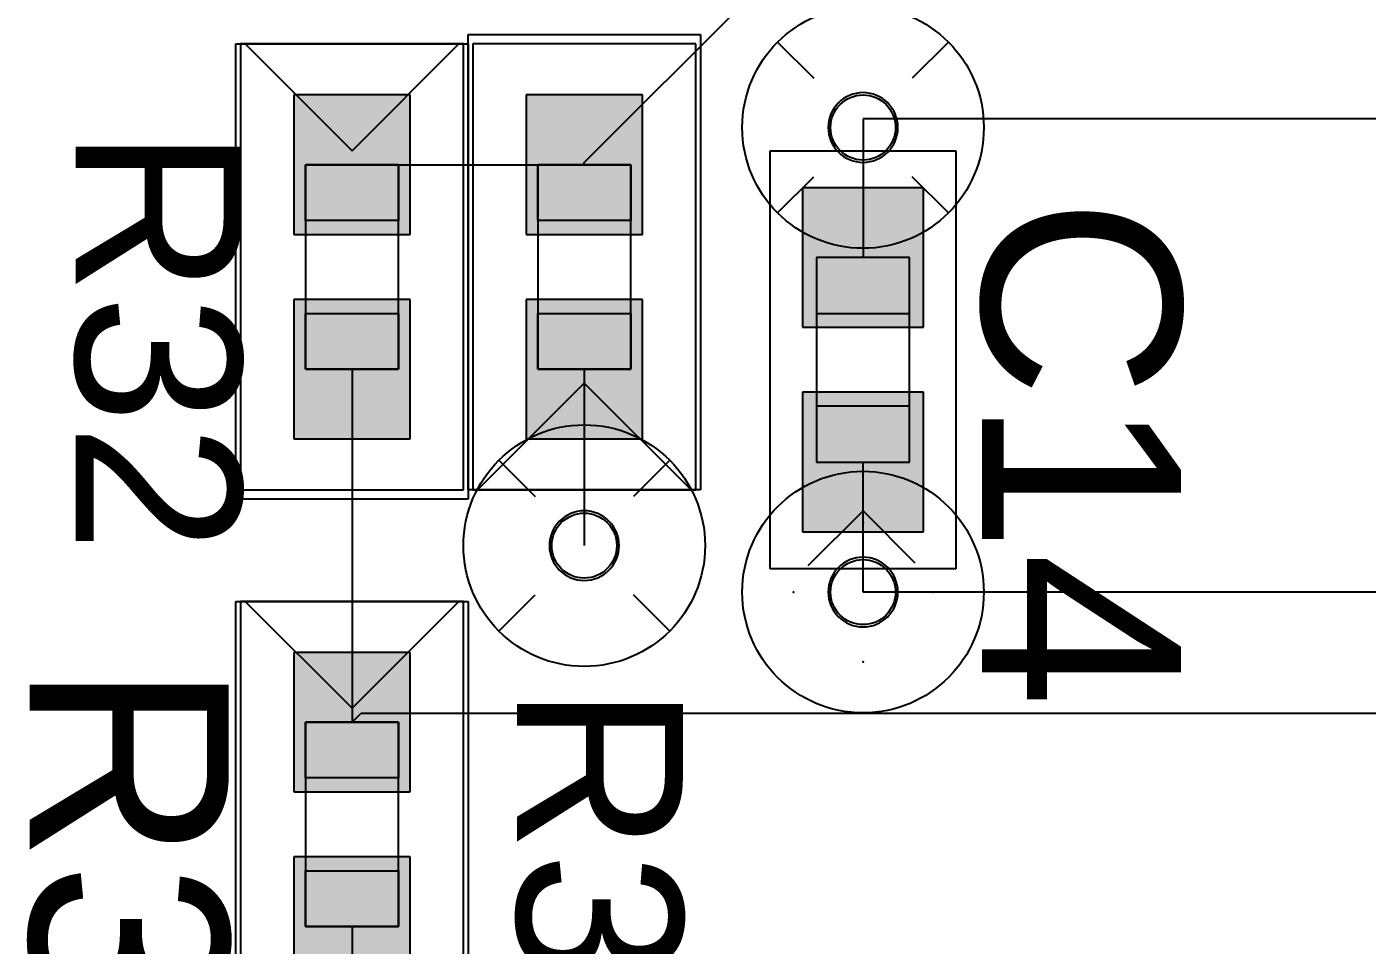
# Model space of a CAD drawing. Header units: inches. Extents: x -0.63 to 3.45, y 0 to 2.67.
# Drawn here: x 0.38 to 0.6685, y 0.629 to 0.8267 of the extents above; entities that cross this region are included whole.
import ezdxf

# ---------------------------------------------------------------- set-up
doc = ezdxf.new("R2010")
doc.units = ezdxf.units.IN
doc.header["$MEASUREMENT"] = 0
for name, color, linetype in [('Bottom', 7, 'Continuous'), ('L2_GND', 7, 'Continuous'), ('L5_GND', 7, 'Continuous'), ('Layer_20', 7, 'Continuous'), ('LAYNR4', 7, 'Continuous'), ('LAYNR5', 7, 'Continuous'), ('PADLAYER_BOT', 7, 'Continuous'), ('PADLAYER_INNER', 7, 'Continuous'), ('PADLAYER_TOP', 7, 'Continuous'), ('SILKCREEN_COMP_TOP', 7, 'Continuous'), ('SILKSCREEN_TEXT_TOP', 7, 'Continuous'), ('TOOL_TOP', 7, 'Continuous'), ('Trace_Route_Top', 7, 'Continuous')]:
    doc.layers.add(name, color=color, linetype=linetype)

# ---------------------------------------------------------------- blocks, each defined once
blk = doc.blocks.new('SE59')
at = {"layer": 'Trace_Route_Top', "color": 7, "linetype": 'Continuous'}
blk.add_line((0.72, 0.705), (0.56, 0.705), dxfattribs=at)
blk = doc.blocks.new('SE58')
at = {"layer": 'Trace_Route_Top'}
blk.add_blockref('SE59', (0, 0), dxfattribs=at)
blk = doc.blocks.new('SE61')
at = {"layer": 'Trace_Route_Top', "color": 7, "linetype": 'Continuous'}
blk.add_line((0.56, 0.705), (0.56, 0.733), dxfattribs=at)
blk = doc.blocks.new('SE60')
at = {"layer": 'Trace_Route_Top'}
blk.add_blockref('SE61', (0, 0), dxfattribs=at)
blk = doc.blocks.new('SE67')
at = {"layer": 'Trace_Route_Top', "color": 7, "linetype": 'Continuous'}
blk.add_line((0.45, 0.633), (0.45, 0.585), dxfattribs=at)
blk = doc.blocks.new('SE66')
at = {"layer": 'Trace_Route_Top'}
blk.add_blockref('SE67', (0, 0), dxfattribs=at)
blk = doc.blocks.new('SE397')
at = {"layer": 'Trace_Route_Top', "color": 7, "linetype": 'Continuous'}
blk.add_line((0.5, 0.753), (0.5, 0.715), dxfattribs=at)
blk = doc.blocks.new('SE396')
at = {"layer": 'Trace_Route_Top'}
blk.add_blockref('SE397', (0, 0), dxfattribs=at)
blk = doc.blocks.new('SE491')
at = {"layer": 'Trace_Route_Top', "color": 7, "linetype": 'Continuous'}
for p, q in [((0.78135, 0.80689), (0.56, 0.80689)), ((0.56, 0.80689), (0.56, 0.805))]:
    blk.add_line(p, q, dxfattribs=at)
blk = doc.blocks.new('SE490')
at = {"layer": 'Trace_Route_Top'}
blk.add_blockref('SE491', (0, 0), dxfattribs=at)
blk = doc.blocks.new('SE493')
at = {"layer": 'Trace_Route_Top', "color": 7, "linetype": 'Continuous'}
blk.add_line((0.56, 0.805), (0.56, 0.777), dxfattribs=at)
blk = doc.blocks.new('SE492')
at = {"layer": 'Trace_Route_Top'}
blk.add_blockref('SE493', (0, 0), dxfattribs=at)
blk = doc.blocks.new('SE601')
at = {"layer": 'Trace_Route_Top', "color": 7, "linetype": 'Continuous'}
blk.add_line((0.45, 0.753), (0.45, 0.677), dxfattribs=at)
blk = doc.blocks.new('SE600')
at = {"layer": 'Trace_Route_Top'}
blk.add_blockref('SE601', (0, 0), dxfattribs=at)
blk = doc.blocks.new('SE603')
at = {"layer": 'Trace_Route_Top', "color": 7, "linetype": 'Continuous'}
for p, q in [((0.45, 0.677), (0.45194, 0.67894)), ((0.45194, 0.67894), (0.72894, 0.67894))]:
    blk.add_line(p, q, dxfattribs=at)
blk = doc.blocks.new('SE602')
at = {"layer": 'Trace_Route_Top'}
blk.add_blockref('SE603', (0, 0), dxfattribs=at)
blk = doc.blocks.new('SE607')
at = {"layer": 'Trace_Route_Top', "color": 7, "linetype": 'Continuous'}
blk.add_line((0.45, 0.797), (0.5, 0.797), dxfattribs=at)
blk = doc.blocks.new('SE606')
at = {"layer": 'Trace_Route_Top'}
blk.add_blockref('SE607', (0, 0), dxfattribs=at)
blk = doc.blocks.new('SE609')
at = {"layer": 'Trace_Route_Top', "color": 7, "linetype": 'Continuous'}
for p, q in [((0.5, 0.79748), (0.535, 0.83248)), ((0.535, 0.83248), (0.77682, 0.83248)), ((0.5, 0.797), (0.5, 0.79748))]:
    blk.add_line(p, q, dxfattribs=at)
blk = doc.blocks.new('SE608')
at = {"layer": 'Trace_Route_Top'}
blk.add_blockref('SE609', (0, 0), dxfattribs=at)
blk = doc.blocks.new('SE879')
at = {"layer": 'L2_GND', "color": 7, "linetype": 'Continuous'}
blk.add_line((0.57838, 0.82338), (0.57061, 0.81561), dxfattribs=at)
blk = doc.blocks.new('SE878')
at = {"layer": 'L2_GND'}
blk.add_blockref('SE879', (0, 0), dxfattribs=at)
blk = doc.blocks.new('SE881')
at = {"layer": 'L2_GND', "color": 7, "linetype": 'Continuous'}
blk.add_line((0.54162, 0.82338), (0.54939, 0.81561), dxfattribs=at)
blk = doc.blocks.new('SE880')
at = {"layer": 'L2_GND'}
blk.add_blockref('SE881', (0, 0), dxfattribs=at)
blk = doc.blocks.new('SE883')
at = {"layer": 'L2_GND', "color": 7, "linetype": 'Continuous'}
blk.add_line((0.54162, 0.78662), (0.54939, 0.79439), dxfattribs=at)
blk = doc.blocks.new('SE882')
at = {"layer": 'L2_GND'}
blk.add_blockref('SE883', (0, 0), dxfattribs=at)
blk = doc.blocks.new('SE885')
at = {"layer": 'L2_GND', "color": 7, "linetype": 'Continuous'}
blk.add_line((0.57838, 0.78662), (0.57061, 0.79439), dxfattribs=at)
blk = doc.blocks.new('SE884')
at = {"layer": 'L2_GND'}
blk.add_blockref('SE885', (0, 0), dxfattribs=at)
blk = doc.blocks.new('SE1227')
at = {"layer": 'L2_GND', "color": 7, "linetype": 'Continuous'}
blk.add_line((0.51838, 0.73338), (0.51061, 0.72561), dxfattribs=at)
blk = doc.blocks.new('SE1226')
at = {"layer": 'L2_GND'}
blk.add_blockref('SE1227', (0, 0), dxfattribs=at)
blk = doc.blocks.new('SE1229')
at = {"layer": 'L2_GND', "color": 7, "linetype": 'Continuous'}
blk.add_line((0.48162, 0.73338), (0.48939, 0.72561), dxfattribs=at)
blk = doc.blocks.new('SE1228')
at = {"layer": 'L2_GND'}
blk.add_blockref('SE1229', (0, 0), dxfattribs=at)
blk = doc.blocks.new('SE1231')
at = {"layer": 'L2_GND', "color": 7, "linetype": 'Continuous'}
blk.add_line((0.48162, 0.69662), (0.48939, 0.70439), dxfattribs=at)
blk = doc.blocks.new('SE1230')
at = {"layer": 'L2_GND'}
blk.add_blockref('SE1231', (0, 0), dxfattribs=at)
blk = doc.blocks.new('SE1233')
at = {"layer": 'L2_GND', "color": 7, "linetype": 'Continuous'}
blk.add_line((0.51838, 0.69662), (0.51061, 0.70439), dxfattribs=at)
blk = doc.blocks.new('SE1232')
at = {"layer": 'L2_GND'}
blk.add_blockref('SE1233', (0, 0), dxfattribs=at)
blk = doc.blocks.new('SE1523')
at = {"layer": 'L5_GND', "color": 7, "linetype": 'Continuous'}
blk.add_line((0.57838, 0.82338), (0.57061, 0.81561), dxfattribs=at)
blk = doc.blocks.new('SE1522')
at = {"layer": 'L5_GND'}
blk.add_blockref('SE1523', (0, 0), dxfattribs=at)
blk = doc.blocks.new('SE1525')
at = {"layer": 'L5_GND', "color": 7, "linetype": 'Continuous'}
blk.add_line((0.54162, 0.82338), (0.54939, 0.81561), dxfattribs=at)
blk = doc.blocks.new('SE1524')
at = {"layer": 'L5_GND'}
blk.add_blockref('SE1525', (0, 0), dxfattribs=at)
blk = doc.blocks.new('SE1527')
at = {"layer": 'L5_GND', "color": 7, "linetype": 'Continuous'}
blk.add_line((0.54162, 0.78662), (0.54939, 0.79439), dxfattribs=at)
blk = doc.blocks.new('SE1526')
at = {"layer": 'L5_GND'}
blk.add_blockref('SE1527', (0, 0), dxfattribs=at)
blk = doc.blocks.new('SE1529')
at = {"layer": 'L5_GND', "color": 7, "linetype": 'Continuous'}
blk.add_line((0.57838, 0.78662), (0.57061, 0.79439), dxfattribs=at)
blk = doc.blocks.new('SE1528')
at = {"layer": 'L5_GND'}
blk.add_blockref('SE1529', (0, 0), dxfattribs=at)
blk = doc.blocks.new('SE1871')
at = {"layer": 'L5_GND', "color": 7, "linetype": 'Continuous'}
blk.add_line((0.51838, 0.73338), (0.51061, 0.72561), dxfattribs=at)
blk = doc.blocks.new('SE1870')
at = {"layer": 'L5_GND'}
blk.add_blockref('SE1871', (0, 0), dxfattribs=at)
blk = doc.blocks.new('SE1873')
at = {"layer": 'L5_GND', "color": 7, "linetype": 'Continuous'}
blk.add_line((0.48162, 0.73338), (0.48939, 0.72561), dxfattribs=at)
blk = doc.blocks.new('SE1872')
at = {"layer": 'L5_GND'}
blk.add_blockref('SE1873', (0, 0), dxfattribs=at)
blk = doc.blocks.new('SE1875')
at = {"layer": 'L5_GND', "color": 7, "linetype": 'Continuous'}
blk.add_line((0.48162, 0.69662), (0.48939, 0.70439), dxfattribs=at)
blk = doc.blocks.new('SE1874')
at = {"layer": 'L5_GND'}
blk.add_blockref('SE1875', (0, 0), dxfattribs=at)
blk = doc.blocks.new('SE1877')
at = {"layer": 'L5_GND', "color": 7, "linetype": 'Continuous'}
blk.add_line((0.51838, 0.69662), (0.51061, 0.70439), dxfattribs=at)
blk = doc.blocks.new('SE1876')
at = {"layer": 'L5_GND'}
blk.add_blockref('SE1877', (0, 0), dxfattribs=at)
blk = doc.blocks.new('SE1999')
at = {"layer": 'LAYNR5', "color": 7, "linetype": 'Continuous'}
blk.add_point((0.575, 0.705), dxfattribs=at)
blk = doc.blocks.new('SE1998')
at = {"layer": 'LAYNR5'}
blk.add_blockref('SE1999', (0, 0), dxfattribs=at)
blk = doc.blocks.new('SE2001')
at = {"layer": 'LAYNR5', "color": 7, "linetype": 'Continuous'}
blk.add_point((0.56, 0.72), dxfattribs=at)
blk = doc.blocks.new('SE2000')
at = {"layer": 'LAYNR5'}
blk.add_blockref('SE2001', (0, 0), dxfattribs=at)
blk = doc.blocks.new('SE2003')
at = {"layer": 'LAYNR5', "color": 7, "linetype": 'Continuous'}
blk.add_point((0.545, 0.705), dxfattribs=at)
blk = doc.blocks.new('SE2002')
at = {"layer": 'LAYNR5'}
blk.add_blockref('SE2003', (0, 0), dxfattribs=at)
blk = doc.blocks.new('SE2005')
at = {"layer": 'LAYNR5', "color": 7, "linetype": 'Continuous'}
blk.add_point((0.56, 0.69), dxfattribs=at)
blk = doc.blocks.new('SE2004')
at = {"layer": 'LAYNR5'}
blk.add_blockref('SE2005', (0, 0), dxfattribs=at)
blk = doc.blocks.new('SE2199')
at = {"layer": 'PADLAYER_TOP', "color": 7, "linetype": 'Continuous'}
for start, end in [(0, 180), (180, 0)]:
    blk.add_arc((0.56, 0.705), 0.0075, start, end, dxfattribs=at)
blk = doc.blocks.new('SE2198')
at = {"layer": 'PADLAYER_TOP'}
blk.add_blockref('SE2199', (0, 0), dxfattribs=at)
blk = doc.blocks.new('SE2201')
at = {"layer": 'PADLAYER_INNER', "color": 7, "linetype": 'Continuous'}
for start, end in [(0, 180), (180, 0)]:
    blk.add_arc((0.56, 0.705), 0.0075, start, end, dxfattribs=at)
blk = doc.blocks.new('SE2200')
at = {"layer": 'PADLAYER_INNER'}
blk.add_blockref('SE2201', (0, 0), dxfattribs=at)
blk = doc.blocks.new('SE2203')
at = {"layer": 'PADLAYER_BOT', "color": 7, "linetype": 'Continuous'}
for start, end in [(0, 180), (180, 0)]:
    blk.add_arc((0.56, 0.705), 0.0075, start, end, dxfattribs=at)
blk = doc.blocks.new('SE2202')
at = {"layer": 'PADLAYER_BOT'}
blk.add_blockref('SE2203', (0, 0), dxfattribs=at)
blk = doc.blocks.new('SE2517')
at = {"layer": 'PADLAYER_TOP', "color": 7, "linetype": 'Continuous'}
for start, end in [(0, 180), (180, 0)]:
    blk.add_arc((0.5, 0.715), 0.0075, start, end, dxfattribs=at)
blk = doc.blocks.new('SE2516')
at = {"layer": 'PADLAYER_TOP'}
blk.add_blockref('SE2517', (0, 0), dxfattribs=at)
blk = doc.blocks.new('SE2519')
at = {"layer": 'PADLAYER_INNER', "color": 7, "linetype": 'Continuous'}
for start, end in [(0, 180), (180, 0)]:
    blk.add_arc((0.5, 0.715), 0.0075, start, end, dxfattribs=at)
blk = doc.blocks.new('SE2518')
at = {"layer": 'PADLAYER_INNER'}
blk.add_blockref('SE2519', (0, 0), dxfattribs=at)
blk = doc.blocks.new('SE2521')
at = {"layer": 'PADLAYER_BOT', "color": 7, "linetype": 'Continuous'}
for start, end in [(0, 180), (180, 0)]:
    blk.add_arc((0.5, 0.715), 0.0075, start, end, dxfattribs=at)
blk = doc.blocks.new('SE2520')
at = {"layer": 'PADLAYER_BOT'}
blk.add_blockref('SE2521', (0, 0), dxfattribs=at)
blk = doc.blocks.new('SE2667')
at = {"layer": 'PADLAYER_TOP', "color": 7, "linetype": 'Continuous'}
for start, end in [(0, 180), (180, 0)]:
    blk.add_arc((0.56, 0.805), 0.0075, start, end, dxfattribs=at)
blk = doc.blocks.new('SE2666')
at = {"layer": 'PADLAYER_TOP'}
blk.add_blockref('SE2667', (0, 0), dxfattribs=at)
blk = doc.blocks.new('SE2669')
at = {"layer": 'PADLAYER_INNER', "color": 7, "linetype": 'Continuous'}
for start, end in [(0, 180), (180, 0)]:
    blk.add_arc((0.56, 0.805), 0.0075, start, end, dxfattribs=at)
blk = doc.blocks.new('SE2668')
at = {"layer": 'PADLAYER_INNER'}
blk.add_blockref('SE2669', (0, 0), dxfattribs=at)
blk = doc.blocks.new('SE2671')
at = {"layer": 'PADLAYER_BOT', "color": 7, "linetype": 'Continuous'}
for start, end in [(0, 180), (180, 0)]:
    blk.add_arc((0.56, 0.805), 0.0075, start, end, dxfattribs=at)
blk = doc.blocks.new('SE2670')
at = {"layer": 'PADLAYER_BOT'}
blk.add_blockref('SE2671', (0, 0), dxfattribs=at)
blk = doc.blocks.new('SE2947')
at = {"layer": 'SILKCREEN_COMP_TOP', "color": 7, "linetype": 'Continuous'}
for p, q in [((0.54, 0.71), (0.54, 0.8)), ((0.54, 0.8), (0.58, 0.8)), ((0.58, 0.8), (0.58, 0.71)), ((0.58, 0.71), (0.54, 0.71))]:
    blk.add_line(p, q, dxfattribs=at)
blk = doc.blocks.new('SE2946')
at = {"layer": 'SILKCREEN_COMP_TOP'}
blk.add_blockref('SE2947', (0, 0), dxfattribs=at)
blk = doc.blocks.new('SE2949')
at = {"layer": 'SILKCREEN_COMP_TOP', "color": 7, "linetype": 'Continuous'}
for p, q in [((0.56, 0.7225), (0.54812, 0.71063)), ((0.57125, 0.71125), (0.56, 0.7225))]:
    blk.add_line(p, q, dxfattribs=at)
blk = doc.blocks.new('SE2948')
at = {"layer": 'SILKCREEN_COMP_TOP'}
blk.add_blockref('SE2949', (0, 0), dxfattribs=at)
blk = doc.blocks.new('SE2951')
at = {"layer": 'Layer_20', "color": 7, "linetype": 'Continuous'}
for p, q in [((0.57, 0.777), (0.55, 0.777)), ((0.55, 0.777), (0.55, 0.733)), ((0.57, 0.733), (0.57, 0.777)), ((0.55, 0.733), (0.57, 0.733))]:
    blk.add_line(p, q, dxfattribs=at)
blk = doc.blocks.new('SE2950')
at = {"layer": 'Layer_20'}
blk.add_blockref('SE2951', (0, 0), dxfattribs=at)
blk = doc.blocks.new('SE2953')
at = {"layer": 'Layer_20', "color": 7, "linetype": 'Continuous'}
for p, q in [((0.57, 0.745), (0.55, 0.745)), ((0.55, 0.745), (0.55, 0.733)), ((0.57, 0.733), (0.57, 0.745)), ((0.55, 0.733), (0.57, 0.733))]:
    blk.add_line(p, q, dxfattribs=at)
blk = doc.blocks.new('SE2952')
at = {"layer": 'Layer_20'}
blk.add_blockref('SE2953', (0, 0), dxfattribs=at)
blk = doc.blocks.new('SE2955')
at = {"layer": 'Layer_20', "color": 7, "linetype": 'Continuous'}
for p, q in [((0.57, 0.777), (0.55, 0.777)), ((0.55, 0.777), (0.55, 0.765)), ((0.57, 0.765), (0.57, 0.777)), ((0.55, 0.765), (0.57, 0.765))]:
    blk.add_line(p, q, dxfattribs=at)
blk = doc.blocks.new('SE2954')
at = {"layer": 'Layer_20'}
blk.add_blockref('SE2955', (0, 0), dxfattribs=at)
blk = doc.blocks.new('SE3657')
at = {"layer": 'SILKCREEN_COMP_TOP', "color": 7, "linetype": 'Continuous'}
for p, q in [((0.425, 0.703), (0.475, 0.703)), ((0.425, 0.605), (0.425, 0.703)), ((0.475, 0.703), (0.475, 0.605)), ((0.475, 0.605), (0.425, 0.605))]:
    blk.add_line(p, q, dxfattribs=at)
blk = doc.blocks.new('SE3656')
at = {"layer": 'SILKCREEN_COMP_TOP'}
blk.add_blockref('SE3657', (0, 0), dxfattribs=at)
blk = doc.blocks.new('SE3659')
at = {"layer": 'SILKCREEN_COMP_TOP', "color": 7, "linetype": 'Continuous'}
for p, q in [((0.427, 0.703), (0.45, 0.68)), ((0.45, 0.68), (0.473, 0.703))]:
    blk.add_line(p, q, dxfattribs=at)
blk = doc.blocks.new('SE3658')
at = {"layer": 'SILKCREEN_COMP_TOP'}
blk.add_blockref('SE3659', (0, 0), dxfattribs=at)
blk = doc.blocks.new('SE3661')
at = {"layer": 'SILKSCREEN_TEXT_TOP', "color": 7, "linetype": 'Continuous'}
for p, q in [((0.474, 0.703), (0.426, 0.703)), ((0.426, 0.703), (0.426, 0.607)), ((0.474, 0.607), (0.474, 0.703)), ((0.426, 0.607), (0.474, 0.607))]:
    blk.add_line(p, q, dxfattribs=at)
blk = doc.blocks.new('SE3660')
at = {"layer": 'SILKSCREEN_TEXT_TOP'}
blk.add_blockref('SE3661', (0, 0), dxfattribs=at)
blk = doc.blocks.new('SE3663')
at = {"layer": 'Layer_20', "color": 7, "linetype": 'Continuous'}
for p, q in [((0.46, 0.677), (0.44, 0.677)), ((0.44, 0.677), (0.44, 0.633)), ((0.46, 0.633), (0.46, 0.677)), ((0.44, 0.633), (0.46, 0.633))]:
    blk.add_line(p, q, dxfattribs=at)
blk = doc.blocks.new('SE3662')
at = {"layer": 'Layer_20'}
blk.add_blockref('SE3663', (0, 0), dxfattribs=at)
blk = doc.blocks.new('SE3665')
at = {"layer": 'Layer_20', "color": 7, "linetype": 'Continuous'}
for p, q in [((0.44, 0.633), (0.44, 0.645)), ((0.44, 0.645), (0.46, 0.645)), ((0.46, 0.645), (0.46, 0.633)), ((0.46, 0.633), (0.44, 0.633))]:
    blk.add_line(p, q, dxfattribs=at)
blk = doc.blocks.new('SE3664')
at = {"layer": 'Layer_20'}
blk.add_blockref('SE3665', (0, 0), dxfattribs=at)
blk = doc.blocks.new('SE3667')
at = {"layer": 'Layer_20', "color": 7, "linetype": 'Continuous'}
for p, q in [((0.44, 0.665), (0.44, 0.677)), ((0.44, 0.677), (0.46, 0.677)), ((0.46, 0.677), (0.46, 0.665)), ((0.46, 0.665), (0.44, 0.665))]:
    blk.add_line(p, q, dxfattribs=at)
blk = doc.blocks.new('SE3666')
at = {"layer": 'Layer_20'}
blk.add_blockref('SE3667', (0, 0), dxfattribs=at)
blk = doc.blocks.new('SE3669')
at = {"layer": 'SILKCREEN_COMP_TOP', "color": 7, "linetype": 'Continuous'}
for p, q in [((0.425, 0.823), (0.475, 0.823)), ((0.425, 0.725), (0.425, 0.823)), ((0.475, 0.823), (0.475, 0.725)), ((0.475, 0.725), (0.425, 0.725))]:
    blk.add_line(p, q, dxfattribs=at)
blk = doc.blocks.new('SE3668')
at = {"layer": 'SILKCREEN_COMP_TOP'}
blk.add_blockref('SE3669', (0, 0), dxfattribs=at)
blk = doc.blocks.new('SE3671')
at = {"layer": 'SILKCREEN_COMP_TOP', "color": 7, "linetype": 'Continuous'}
for p, q in [((0.427, 0.823), (0.45, 0.8)), ((0.45, 0.8), (0.473, 0.823))]:
    blk.add_line(p, q, dxfattribs=at)
blk = doc.blocks.new('SE3670')
at = {"layer": 'SILKCREEN_COMP_TOP'}
blk.add_blockref('SE3671', (0, 0), dxfattribs=at)
blk = doc.blocks.new('SE3673')
at = {"layer": 'SILKSCREEN_TEXT_TOP', "color": 7, "linetype": 'Continuous'}
for p, q in [((0.474, 0.823), (0.426, 0.823)), ((0.426, 0.823), (0.426, 0.727)), ((0.474, 0.727), (0.474, 0.823)), ((0.426, 0.727), (0.474, 0.727))]:
    blk.add_line(p, q, dxfattribs=at)
blk = doc.blocks.new('SE3672')
at = {"layer": 'SILKSCREEN_TEXT_TOP'}
blk.add_blockref('SE3673', (0, 0), dxfattribs=at)
blk = doc.blocks.new('SE3675')
at = {"layer": 'Layer_20', "color": 7, "linetype": 'Continuous'}
for p, q in [((0.46, 0.797), (0.44, 0.797)), ((0.44, 0.797), (0.44, 0.753)), ((0.46, 0.753), (0.46, 0.797)), ((0.44, 0.753), (0.46, 0.753))]:
    blk.add_line(p, q, dxfattribs=at)
blk = doc.blocks.new('SE3674')
at = {"layer": 'Layer_20'}
blk.add_blockref('SE3675', (0, 0), dxfattribs=at)
blk = doc.blocks.new('SE3677')
at = {"layer": 'Layer_20', "color": 7, "linetype": 'Continuous'}
for p, q in [((0.44, 0.753), (0.44, 0.765)), ((0.44, 0.765), (0.46, 0.765)), ((0.46, 0.765), (0.46, 0.753)), ((0.46, 0.753), (0.44, 0.753))]:
    blk.add_line(p, q, dxfattribs=at)
blk = doc.blocks.new('SE3676')
at = {"layer": 'Layer_20'}
blk.add_blockref('SE3677', (0, 0), dxfattribs=at)
blk = doc.blocks.new('SE3679')
at = {"layer": 'Layer_20', "color": 7, "linetype": 'Continuous'}
for p, q in [((0.44, 0.785), (0.44, 0.797)), ((0.44, 0.797), (0.46, 0.797)), ((0.46, 0.797), (0.46, 0.785)), ((0.46, 0.785), (0.44, 0.785))]:
    blk.add_line(p, q, dxfattribs=at)
blk = doc.blocks.new('SE3678')
at = {"layer": 'Layer_20'}
blk.add_blockref('SE3679', (0, 0), dxfattribs=at)
blk = doc.blocks.new('SE3681')
at = {"layer": 'SILKCREEN_COMP_TOP', "color": 7, "linetype": 'Continuous'}
for p, q in [((0.475, 0.727), (0.475, 0.825)), ((0.475, 0.825), (0.525, 0.825)), ((0.525, 0.825), (0.525, 0.727)), ((0.525, 0.727), (0.475, 0.727))]:
    blk.add_line(p, q, dxfattribs=at)
blk = doc.blocks.new('SE3680')
at = {"layer": 'SILKCREEN_COMP_TOP'}
blk.add_blockref('SE3681', (0, 0), dxfattribs=at)
blk = doc.blocks.new('SE3683')
at = {"layer": 'SILKCREEN_COMP_TOP', "color": 7, "linetype": 'Continuous'}
for p, q in [((0.5, 0.75), (0.477, 0.727)), ((0.523, 0.727), (0.5, 0.75))]:
    blk.add_line(p, q, dxfattribs=at)
blk = doc.blocks.new('SE3682')
at = {"layer": 'SILKCREEN_COMP_TOP'}
blk.add_blockref('SE3683', (0, 0), dxfattribs=at)
blk = doc.blocks.new('SE3685')
at = {"layer": 'SILKSCREEN_TEXT_TOP', "color": 7, "linetype": 'Continuous'}
for p, q in [((0.524, 0.823), (0.476, 0.823)), ((0.476, 0.823), (0.476, 0.727)), ((0.524, 0.727), (0.524, 0.823)), ((0.476, 0.727), (0.524, 0.727))]:
    blk.add_line(p, q, dxfattribs=at)
blk = doc.blocks.new('SE3684')
at = {"layer": 'SILKSCREEN_TEXT_TOP'}
blk.add_blockref('SE3685', (0, 0), dxfattribs=at)
blk = doc.blocks.new('SE3687')
at = {"layer": 'Layer_20', "color": 7, "linetype": 'Continuous'}
for p, q in [((0.51, 0.797), (0.49, 0.797)), ((0.49, 0.797), (0.49, 0.753)), ((0.51, 0.753), (0.51, 0.797)), ((0.49, 0.753), (0.51, 0.753))]:
    blk.add_line(p, q, dxfattribs=at)
blk = doc.blocks.new('SE3686')
at = {"layer": 'Layer_20'}
blk.add_blockref('SE3687', (0, 0), dxfattribs=at)
blk = doc.blocks.new('SE3689')
at = {"layer": 'Layer_20', "color": 7, "linetype": 'Continuous'}
for p, q in [((0.49, 0.785), (0.49, 0.797)), ((0.49, 0.797), (0.51, 0.797)), ((0.51, 0.797), (0.51, 0.785)), ((0.51, 0.785), (0.49, 0.785))]:
    blk.add_line(p, q, dxfattribs=at)
blk = doc.blocks.new('SE3688')
at = {"layer": 'Layer_20'}
blk.add_blockref('SE3689', (0, 0), dxfattribs=at)
blk = doc.blocks.new('SE3691')
at = {"layer": 'Layer_20', "color": 7, "linetype": 'Continuous'}
for p, q in [((0.49, 0.753), (0.49, 0.765)), ((0.49, 0.765), (0.51, 0.765)), ((0.51, 0.765), (0.51, 0.753)), ((0.51, 0.753), (0.49, 0.753))]:
    blk.add_line(p, q, dxfattribs=at)
blk = doc.blocks.new('SE3690')
at = {"layer": 'Layer_20'}
blk.add_blockref('SE3691', (0, 0), dxfattribs=at)

msp = doc.modelspace()

# ---------------------------------------------------------------- hatches: boundary and pattern name
at = {"layer": 'PADLAYER_TOP', "linetype": 'Continuous'}
for points in [[(0.4625, 0.782), (0.4625, 0.812), (0.4375, 0.812), (0.4375, 0.782)], [(0.4875, 0.812), (0.4875, 0.782), (0.5125, 0.782), (0.5125, 0.812)], [(0.547, 0.792), (0.547, 0.762), (0.573, 0.762), (0.573, 0.792)], [(0.4625, 0.738), (0.4625, 0.768), (0.4375, 0.768), (0.4375, 0.738)], [(0.4875, 0.768), (0.4875, 0.738), (0.5125, 0.738), (0.5125, 0.768)], [(0.547, 0.748), (0.547, 0.718), (0.573, 0.718), (0.573, 0.748)], [(0.4625, 0.662), (0.4625, 0.692), (0.4375, 0.692), (0.4375, 0.662)], [(0.4625, 0.618), (0.4625, 0.648), (0.4375, 0.648), (0.4375, 0.618)]]:
    msp.add_hatch(color=7, dxfattribs=at).paths.add_polyline_path(points)

# ---------------------------------------------------------------- linework, layer by layer
at = {"layer": 'Bottom', "color": 7, "linetype": 'Continuous'}
for centre in [(0.56, 0.805), (0.5, 0.715), (0.56, 0.705)]:
    msp.add_circle(centre, 0.026, dxfattribs=at)
at = {"layer": 'L2_GND', "color": 7, "linetype": 'Continuous'}
for centre in [(0.56, 0.805), (0.5, 0.715), (0.56, 0.705)]:
    msp.add_circle(centre, 0.026, dxfattribs=at)
at = {"layer": 'L5_GND', "color": 7, "linetype": 'Continuous'}
for centre in [(0.56, 0.805), (0.5, 0.715), (0.56, 0.705)]:
    msp.add_circle(centre, 0.026, dxfattribs=at)
at = {"layer": 'LAYNR4', "color": 7, "linetype": 'Continuous'}
for centre in [(0.56, 0.805), (0.5, 0.715), (0.56, 0.705)]:
    msp.add_circle(centre, 0.026, dxfattribs=at)
at = {"layer": 'LAYNR5', "color": 7, "linetype": 'Continuous'}
for centre in [(0.56, 0.805), (0.5, 0.715)]:
    msp.add_circle(centre, 0.026, dxfattribs=at)
at = {"layer": 'PADLAYER_TOP', "color": 7, "linetype": 'Continuous'}
for p, q in [((0.4625, 0.812), (0.4375, 0.812)), ((0.4375, 0.812), (0.4375, 0.782)), ((0.4625, 0.782), (0.4625, 0.812)), ((0.4875, 0.812), (0.4875, 0.782)), ((0.5125, 0.812), (0.4875, 0.812)), ((0.5125, 0.782), (0.5125, 0.812)), ((0.547, 0.792), (0.547, 0.762)), ((0.573, 0.792), (0.547, 0.792)), ((0.573, 0.762), (0.573, 0.792)), ((0.4375, 0.782), (0.4625, 0.782)), ((0.4875, 0.782), (0.5125, 0.782)), ((0.4625, 0.768), (0.4375, 0.768)), ((0.4375, 0.768), (0.4375, 0.738)), ((0.4625, 0.738), (0.4625, 0.768)), ((0.4875, 0.768), (0.4875, 0.738)), ((0.5125, 0.768), (0.4875, 0.768)), ((0.5125, 0.738), (0.5125, 0.768)), ((0.547, 0.762), (0.573, 0.762)), ((0.547, 0.748), (0.547, 0.718)), ((0.573, 0.748), (0.547, 0.748)), ((0.573, 0.718), (0.573, 0.748)), ((0.4375, 0.738), (0.4625, 0.738)), ((0.4875, 0.738), (0.5125, 0.738)), ((0.547, 0.718), (0.573, 0.718)), ((0.4625, 0.692), (0.4375, 0.692)), ((0.4375, 0.692), (0.4375, 0.662)), ((0.4625, 0.662), (0.4625, 0.692)), ((0.4375, 0.662), (0.4625, 0.662)), ((0.4625, 0.648), (0.4375, 0.648)), ((0.4375, 0.648), (0.4375, 0.618)), ((0.4625, 0.618), (0.4625, 0.648))]:
    msp.add_line(p, q, dxfattribs=at)
at = {"layer": 'TOOL_TOP', "color": 7, "linetype": 'Continuous'}
for centre in [(0.56, 0.805), (0.5, 0.715), (0.56, 0.705)]:
    msp.add_circle(centre, 0.007, dxfattribs=at)

# ---------------------------------------------------------------- block references
for name in ['SE608', 'SE3668', 'SE3672', 'SE3670', 'SE3680', 'SE3684', 'SE880', 'SE1524', 'SE878', 'SE1522', 'SE2666', 'SE2668', 'SE2670', 'SE490', 'SE492', 'SE2946', 'SE3674', 'SE3678', 'SE606', 'SE3686', 'SE3688', 'SE882', 'SE1526', 'SE884', 'SE1528', 'SE2950', 'SE2954', 'SE3676', 'SE3690', 'SE600', 'SE396', 'SE3682', 'SE2952', 'SE1228', 'SE1872', 'SE1226', 'SE1870', 'SE60', 'SE2516', 'SE2518', 'SE2520', 'SE2948', 'SE2000', 'SE2198', 'SE2200', 'SE2202', 'SE1230', 'SE1874', 'SE1232', 'SE1876', 'SE2002', 'SE58', 'SE1998', 'SE3656', 'SE3660', 'SE3658', 'SE2004', 'SE602', 'SE3662', 'SE3666', 'SE3664', 'SE66']:
    msp.add_blockref(name, (0, 0))

# ---------------------------------------------------------------- texts
at = {"layer": 'SILKSCREEN_TEXT_TOP', "attachment_point": 7, "rotation": 270}
for s, insert, char_height, width in [('{\\fArial|b0||i0||c0|p34;\\C7;\\H3.5714e-002;\\W1.;R32}', (0.39, 0.805), 0.035714, 0.0916146), ('{\\fArial|b0||i0||c0|p34;\\C7;\\H4.2857e-002;\\W1.;C14}', (0.585, 0.79), 0.042857, 0.1099379), ('{\\fArial|b0||i0||c0|p34;\\C7;\\H4.2857e-002;\\W1.;R31}', (0.38, 0.69), 0.042857, 0.1099379), ('{\\fArial|b0||i0||c0|p34;\\C7;\\H3.5714e-002;\\W1.;R33}', (0.485, 0.685), 0.035714, 0.0916146)]:
    msp.add_mtext(s, dxfattribs=dict(at, insert=insert, char_height=char_height, width=width))

doc.saveas('drawing.dxf')
